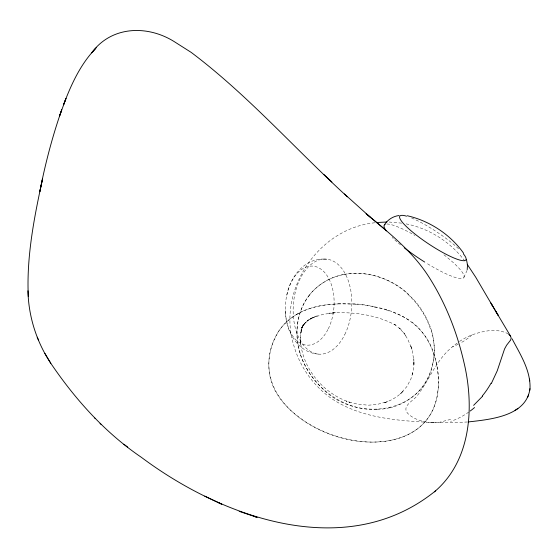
<?xml version="1.0" encoding="UTF-8"?>
<svg xmlns="http://www.w3.org/2000/svg" width="558" height="558" viewBox="0 0 558 558"><rect width="100%" height="100%" fill="white"/><g stroke="black" fill="none" stroke-linecap="round" stroke-linejoin="round"><path stroke-width="0.42" stroke-dasharray="2.79 2.09" d="M389.847 407.863A73.593 64.309 44.4 0 0 411.274 397.777C434.396 380.919 440.102 347.327 428.265 322.106A74.207 64.756 43.8 0 0 413.701 299.618L406.426 292.511M433.092 362.379C435.247 351.401 434.382 339.906 430.957 329.269M286.784 295.287C290.014 277.375 304.145 258.424 323.968 259.086M432.785 363.858C422.831 415.696 353.298 422.392 321.324 387.378A74.207 64.756 43.8 0 1 305.24 365.818C291.276 340.352 294.561 304.389 318.534 286.003C344.83 264.917 384.713 271.92 408.128 294.017M467.074 270.379L463.74 277.689M309.16 295.419L311.322 292.824A73.789 64.393 43.8 0 1 339.955 275.352L343.365 274.543M297.016 314.182L301.822 311.671M303.475 310.918C314.314 306.202 326.172 304.305 337.925 303.957M459.527 341.44A81.335 67.204 -83.9 0 1 471.915 334.933C483.186 330.908 496.662 327.958 507.878 333.677M450.62 419.386L440.192 422.099M374.843 222.775C317.704 228.403 276.454 291.388 293.954 346.002C300.085 367.066 313.512 385.927 331.501 398.51C361.431 418.619 398.963 420.816 433.852 422.587M467.492 421.988L450.383 422.727L431.439 422.539M376.838 409.523L380.144 409.335M326.835 259.17L321.931 259.031M389.128 222.014L401.753 223.151M355.544 304.501C331.87 302.471 305.331 304.877 286.965 321.561A69.869 60.968 43.8 0 0 277.856 332.589L273.748 340.533A76.188 66.486 43.8 0 0 270.177 351.924C267.993 362.268 268.426 373.211 271.899 383.227A49.92 43.559 43.8 0 0 275.568 391.451C282.899 404.585 294.561 414.747 307.116 422.748A117.319 102.386 43.8 0 0 341.782 437.835A122.704 107.08 43.8 0 0 358.989 441.252C381.386 443.966 406.705 440.415 423.236 423.738A65.23 56.923 43.8 0 0 429.925 415.173C436.007 405.289 438.511 393.564 438.49 382.049A90.919 79.334 43.8 0 0 435.812 360.852M318.158 354.086C298.551 352.628 286.519 332.603 285.612 314.503M374.411 307.207C401.718 310.827 427.791 328.536 434.543 356.36A90.403 78.873 43.8 0 1 438.435 383.06M406.175 223.884C429.374 228.585 450.599 242.019 464.772 260.984M386.589 310.171L391.695 311.769M349.175 402.067L357.992 404.271L368.517 405.185L376.999 404.473L387.573 401.607L383.674 402.974C391.067 400.686 397.966 396.654 403.329 391.046L400.337 393.934L406.768 386.708L410.883 379.015L412.955 372.27L412.453 374.383L413.527 368.594L413.91 361.326L414.022 365.63L413.813 358.843L413.883 360.656L412.16 350.452L410.597 345.353L411.95 349.182L407.759 339.243L403.65 332.582L405.687 335.484L399.389 327.958L401.481 329.938L393.648 323.87L395.552 325.063C375.339 314.342 351.519 311.371 328.92 313.226L335.518 312.675L322.88 314.349L311.399 318.297L317.356 315.73L312.027 318.088L307.165 321.045L312.487 317.53L307.87 320.592L303.81 324.233L308.435 319.769L304.64 323.542L301.466 327.818L305.289 322.496L302.373 326.918L303.05 325.684L301.027 330.671L303.413 324.038L300.483 334.674L301.752 327.518L300.79 333.175L300.72 344.872L300.295 337.625C300.908 366.892 322.58 393.557 350.103 402.388L346.288 401.056L347.174 401.383M393.397 312.361L401.781 315.891L409.753 320.501M435.805 360.852C432.52 347.934 426.417 335.435 416.707 326.123A47.402 41.362 43.8 0 0 411.274 321.575M285.375 310.68L285.647 315.019M355.53 304.208A163.292 142.743 44 0 1 386.666 309.669M443.931 254.804A47.66 8.705 33.5 0 1 463.021 278.233A47.66 8.705 33.5 0 1 426.159 262.951M400.602 244.892A47.66 8.705 33.5 0 1 392.128 237.401M386.834 224.009A47.66 8.705 33.5 0 1 414.915 235.427M411.532 217.969A39.625 7.24 33.5 0 1 459.876 250.026M457.183 343.079A81.335 67.204 -83.9 0 0 452.622 346.706C436.37 359.45 429.653 379.517 417.447 395.399C413.771 400.735 401.083 406.001 407.807 413.499C413.136 418.73 420.593 421.171 427.84 422.218A73.977 57.307 -84.1 0 0 440.192 422.148M471.929 334.953A52.605 29.937 -9.4 0 1 460.831 342.856M458.23 344.223A52.605 29.937 -9.4 0 1 452.636 346.727M468.762 412.076A77.206 55.2 -66 0 1 450.641 421.367M376.845 409.565A72.638 63.326 43.9 0 1 300.204 353.598M300.267 353.591A73.098 63.786 43.8 0 1 309.223 295.468M389.791 407.731A72.01 62.768 43.5 0 1 380.131 409.279M407.877 294.296A73.656 63.814 44.5 0 1 430.574 329.346M297.023 314.189A71.375 62.273 44 0 0 276.88 334.116C236.641 409.363 357.406 466.983 414.036 431.236A66.66 58.172 43.8 0 0 433.538 408.379L435.917 401.474A74.87 65.335 43.8 0 0 437.2 396.103L438.211 388.717A86.595 75.532 43.9 0 0 438.469 383.067M337.834 303.378A168.397 147.417 44.5 0 1 374.453 306.614M343.393 274.648A73.007 63.71 43.8 0 1 406.384 292.566M328.285 328.829A39.625 24.266 -85.5 0 0 314.21 266.278A39.625 24.266 -85.5 0 0 286.742 321.743A39.625 24.266 -85.5 0 0 328.285 328.829M344.788 334.549A47.66 29.19 -85.5 0 0 327.867 259.317A47.66 29.19 -85.5 0 0 294.826 326.025A47.66 29.19 -85.5 0 0 344.788 334.549"/><path stroke-width="0.84" d="M468.301 421.932C490.196 419.435 527.094 416.303 530.037 387.915C530.505 370.031 520.049 354.079 512.118 338.859M529.723 390.572L529.967 388.675M467.199 269.654L467.52 265.022L466.467 259.533M527.756 397.066L528.621 394.834M491.382 383.43L497.241 370.784L504.565 348.931L506.622 345.2L510.577 340.122L511.198 338.176L510.619 336.251L491.242 303.698M384.392 224.881C387.601 219.796 393.041 216.211 399.047 215.534M482.579 396.229L473.609 405.352M96.401 47.604L91.658 52.857C111.844 25.277 148.833 24.887 175.61 42.499L191.15 52.361C247.982 95.118 295.043 149.014 347.418 196.848M95.258 48.867C80.31 64.561 71.11 84.704 63.563 104.771L65.97 98.48L59.441 116.329L61.701 109.842C52.354 136.55 45.17 164.01 39.792 191.771L42.589 178.72C34.198 217.355 26.352 256.917 28.319 296.654M434.347 491.87C471.587 460.545 474.502 406.036 463.817 361.828C456.856 331.71 445.333 302.492 428.586 276.454C412.432 251.323 388.738 232.623 366.104 213.665L384.622 229.192M435.631 490.789C347.048 562.666 222.942 518.312 141.355 457.309C105.037 432.645 75.337 399.514 50.82 363.342C36.591 341.894 28.5 316.526 27.963 290.788M515.055 410.339L517.873 408.519M376.455 222.544L386.854 222M407.312 215.751C429.569 220.822 450.383 234.513 463.572 253.192M239.187 511.344L257.092 517.385L253.325 516.108M204.758 496.111L221.784 504.23L217.976 502.409M123.869 444.224L127.712 447.139M508.687 334.228L510.43 335.958M370.128 217.076L344.349 193.912M323.961 174.556L331.891 181.992M100.056 423.41L100.921 424.289M94.783 418.095L95.188 418.507M467.227 264.325L475.751 277.263L492.812 306.363M50.82 363.342L44.87 353.374M490.433 302.283L498.106 315.27L495.616 311.029M37.205 337.199L38.572 340.227M529.472 379.091L529.765 380.954M424.729 262.065A47.66 8.705 33.5 0 1 404.208 247.766M386.289 230.907A47.66 8.705 33.5 0 1 385.118 224.337M463.384 253.841A39.625 7.24 33.5 0 1 450.969 256.673A39.625 7.24 33.5 0 1 408.316 228.389A39.625 7.24 33.5 0 1 406.58 216.176M474.544 407.542A77.206 55.2 -66 0 1 470.234 411.009M491.033 383.186A73.977 61.966 -75 0 1 482.314 395.929"/></g></svg>
